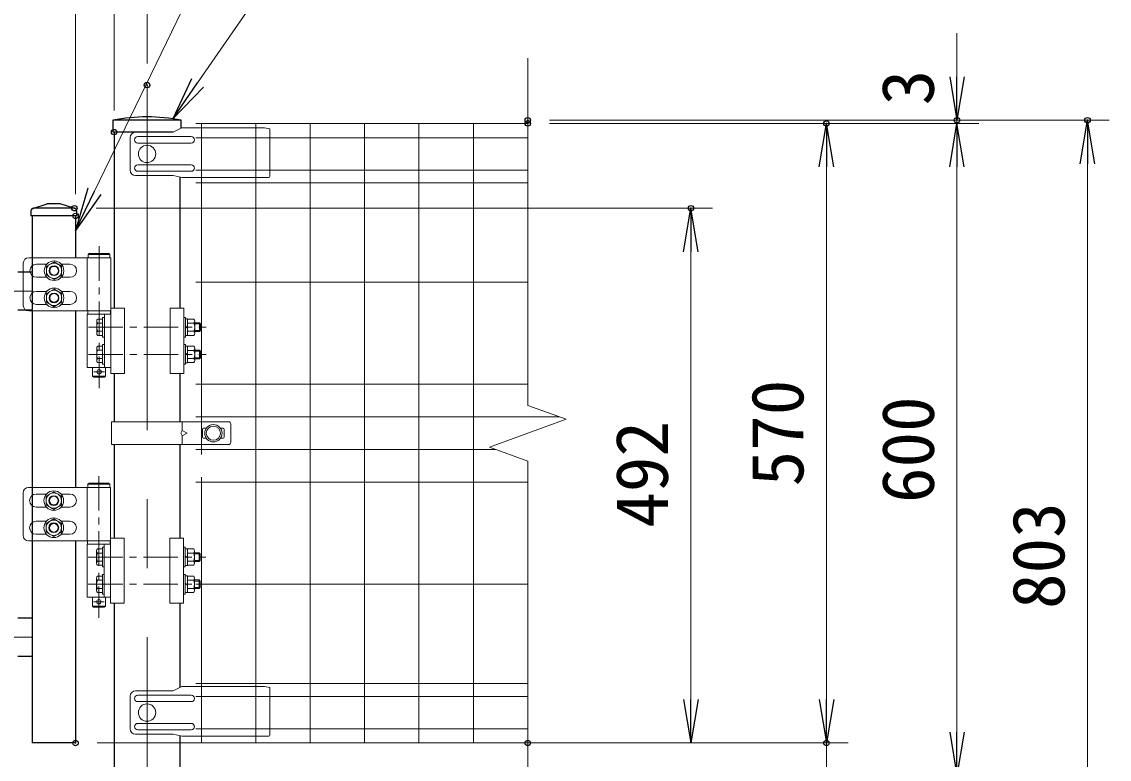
# Model space of a CAD drawing. Units: millimetres, scale not verified. Extents: x -4200 to 4200, y -2970 to 2970.
# Drawn here: x -1742 to -742, y 62 to 741 of the extents above; entities that cross this region are included whole.
import ezdxf
from ezdxf.enums import TextEntityAlignment as Align

# ---------------------------------------------------------------- set-up
doc = ezdxf.new("R2010")
doc.units = ezdxf.units.MM
doc.header["$LTSCALE"] = 10
doc.header["$PDMODE"] = 32
doc.header["$PDSIZE"] = 5
doc.linetypes.add('USER1', pattern=[50.8, 31.75, -6.35, 6.35, -6.35])
for name, color, linetype, lineweight in [('0-1_D-STR-DIM', 7, 'Continuous', 13), ('0-3_Defpoints', 6, 'Continuous', 25), ('0-5_D-STR1', 1, 'Continuous', 25), ('0-6_D-BMK', 2, 'USER1', 13), ('0-7_D-STR-TXT', 7, 'Continuous', 13), ('0-8_D-STR3', 3, 'Continuous', 13), ('0-B_D-STR2', 7, 'Continuous', 13)]:
    doc.layers.add(name, color=color, linetype=linetype, lineweight=lineweight)
doc.layers.add('0-2_0', color=7, linetype='Continuous')
doc.styles.add('ＭＳ ゴシック', font='')
doc.styles.get('ＭＳ ゴシック').set_extended_font_data('MS Gothic')

# ---------------------------------------------------------------- blocks, each defined once
blk = doc.blocks.new('_Open')
at = {"layer": '0-2_0'}
blk.add_line((-10, 1.667), (0, 0), dxfattribs=at)
blk.add_lwpolyline([(-10, -1.667), (0, 0), (-10, 0)], dxfattribs=at)
blk = doc.blocks.new('U7')
at = {"layer": '0-5_D-STR1'}
for p, q in [((8896.9, 5218.9), (9030, 5260)), ((9279.6, 5220), (8904, 5220)), ((9150, 5260), (9030, 5260)), ((9283.1, 5218.9), (9150, 5260)), ((8880, 5196), (8880, 5150)), ((9300, 5150), (8880, 5150)), ((8890, 5150), (8890, 300)), ((9290, 5150), (9290, 4765)), ((9300, 5196), (9300, 5150)), ((8890, 4632.5), (8760, 4632.5)), ((8890, 4282.5), (8760, 4282.5)), ((9290, 4275), (9290, 2650)), ((9290, 2160), (9290, 300)), ((8890, 1447), (8760, 1447)), ((8890, 1097), (8760, 1097)), ((9290, 300), (8890, 300))]:
    blk.add_line(p, q, dxfattribs=at)
for centre, start, end in [((8904, 5196), 90, 180), ((9276, 5196), 0, 72.84994)]:
    blk.add_arc(centre, 24, start, end, dxfattribs=at)
at = {"layer": '0-6_D-BMK'}
for p, q in [((9506.9, 4870.3), (9506.9, 3565.6)), ((450, 4457.5), (8890, 4457.5)), ((9408.9, 4125), (10490.9, 4125)), ((9408.9, 3875), (10490.9, 3875)), ((9556.9, 3715), (9456.9, 3715)), ((9504.5, 2755.3), (9504.5, 1450.6)), ((9406.5, 2010), (10488.5, 2010)), ((9406.5, 1760), (10488.5, 1760)), ((9554.5, 1600), (9454.5, 1600)), ((450, 1272), (8890, 1272))]:
    blk.add_line(p, q, dxfattribs=at)
at = {"layer": '0-8_D-STR3'}
for p, q in [((9416.9, 4805), (9406.9, 4795)), ((9596.9, 4805), (9416.9, 4805)), ((9596.9, 4805), (9606.9, 4795)), ((8809.8, 4715), (8809.8, 4325)), ((9398.4, 4765), (8859.8, 4765)), ((9025.3, 4705), (8929.8, 4705)), ((9159.5, 4705), (9239.8, 4705)), ((9615.4, 4765), (9272.4, 4765)), ((9398.4, 4275), (9398.4, 4765)), ((9615.4, 4765), (9398.4, 4765)), ((9606.9, 4795), (9406.9, 4795)), ((9406.9, 4765), (9406.9, 4795)), ((9606.9, 4765), (9406.9, 4765)), ((9606.9, 4765), (9606.9, 4795)), ((9615.4, 4765), (9615.4, 3700)), ((9025.3, 4585), (8929.8, 4585)), ((9159.5, 4585), (9239.8, 4585)), ((9025.3, 4455), (8929.8, 4455)), ((9159.5, 4455), (9239.8, 4455)), ((9025.3, 4335), (8929.8, 4335)), ((9159.5, 4335), (9239.8, 4335)), ((9615.4, 4300), (9740.4, 4300)), ((9740.4, 4300), (9740.4, 3700)), ((10159.6, 4300), (10159.6, 3700)), ((10284.6, 4300), (10159.6, 4300)), ((10284.6, 4300), (10284.6, 3700)), ((9398.4, 4275), (8859.8, 4275)), ((9615.4, 4275), (9398.4, 4275)), ((9615.4, 4275), (9398.4, 4275)), ((9398.4, 3755), (9398.4, 4245)), ((9398.4, 4245), (9615.4, 4245)), ((9401.9, 4245), (9401.9, 4275)), ((9401.9, 4275), (9611.9, 4275)), ((9611.9, 4245), (9401.9, 4245)), ((9495.2, 4200), (9539.4, 4200)), ((9539.4, 4035), (9539.4, 4215)), ((9539.4, 4200), (9539.4, 4050)), ((9555.4, 3755), (9555.4, 4245)), ((9611.9, 4245), (9611.9, 4275)), ((10284.6, 4215), (10300.6, 4215)), ((10284.6, 4035), (10284.6, 4215)), ((10300.6, 4215), (10300.6, 4035)), ((10300.6, 4202), (10300.6, 4048)), ((10320.6, 4200), (10378.6, 4200)), ((10320.6, 4200), (10320.6, 4050)), ((9484.4, 4181.3), (9484.4, 4068.7)), ((9495.2, 4162.6), (9539.4, 4162.6)), ((10300.6, 4135.7), (10320.6, 4124.1)), ((10300.6, 4128.8), (10320.6, 4117.2)), ((10320.6, 4162.5), (10378.6, 4162.5)), ((10385.6, 4182.8), (10385.6, 4067.3)), ((10385.6, 4165), (10429.4, 4165)), ((10429.4, 4165), (10439.4, 4155)), ((9495.2, 4087.4), (9539.4, 4087.4)), ((9495.2, 4050), (9539.4, 4050)), ((9539.4, 4035), (9555.4, 4035)), ((10284.6, 4035), (10300.6, 4035)), ((10300.6, 4048), (10320.6, 4048)), ((10320.6, 4087.5), (10378.6, 4087.5)), ((10320.6, 4050), (10378.6, 4050)), ((10385.6, 4095), (10439.4, 4095)), ((10385.6, 4085), (10429.4, 4085)), ((9484.4, 3931.3), (9484.4, 3818.7)), ((9495.2, 3950), (9539.4, 3950)), ((9495.2, 3912.6), (9539.4, 3912.6)), ((9539.4, 3785), (9539.4, 3965)), ((9539.4, 3950), (9539.4, 3800)), ((10284.6, 3965), (10300.6, 3965)), ((10284.6, 3785), (10284.6, 3965)), ((10300.6, 3965), (10300.6, 3785)), ((10300.6, 3952), (10300.6, 3798)), ((10320.6, 3950), (10378.6, 3950)), ((10320.6, 3950), (10320.6, 3800)), ((10320.6, 3912.5), (10378.6, 3912.5)), ((10385.6, 3932.8), (10385.6, 3817.3)), ((10385.6, 3915), (10429.4, 3915)), ((10429.4, 3915), (10439.4, 3905)), ((9495.2, 3837.4), (9539.4, 3837.4)), ((9495.2, 3800), (9539.4, 3800)), ((10300.6, 3885.7), (10320.6, 3874.1)), ((10300.6, 3878.8), (10320.6, 3867.2)), ((10320.6, 3837.5), (10378.6, 3837.5)), ((10320.6, 3800), (10378.6, 3800)), ((10385.6, 3845), (10439.4, 3845)), ((10385.6, 3835), (10429.4, 3835)), ((9615.4, 3755), (9398.4, 3755)), ((9446.9, 3755), (9446.9, 3675)), ((9539.4, 3785), (9555.4, 3785)), ((9566.9, 3755), (9566.9, 3675)), ((9615.4, 3700), (9740.4, 3700)), ((10284.6, 3700), (10159.6, 3700)), ((10284.6, 3785), (10300.6, 3785)), ((10300.6, 3798), (10320.6, 3798)), ((9446.9, 3675), (9456.9, 3665)), ((9446.9, 3675), (9566.9, 3675)), ((9456.9, 3665), (9556.9, 3665)), ((9556.9, 3665), (9566.9, 3675)), ((8807.4, 2600), (8807.4, 2210)), ((9396, 2650), (8857.4, 2650)), ((9613, 2650), (9270, 2650)), ((9396, 2160), (9396, 2650)), ((9613, 2650), (9396, 2650)), ((9414.5, 2690), (9404.5, 2680)), ((9604.5, 2680), (9404.5, 2680)), ((9404.5, 2650), (9404.5, 2680)), ((9604.5, 2650), (9404.5, 2650)), ((9594.5, 2690), (9414.5, 2690)), ((9594.5, 2690), (9604.5, 2680)), ((9604.5, 2650), (9604.5, 2680)), ((9613, 2650), (9613, 1585)), ((9022.9, 2590), (8927.4, 2590)), ((9157.1, 2590), (9237.4, 2590)), ((9022.9, 2470), (8927.4, 2470)), ((9157.1, 2470), (9237.4, 2470)), ((9022.9, 2340), (8927.4, 2340)), ((9157.1, 2340), (9237.4, 2340)), ((9022.9, 2220), (8927.4, 2220)), ((9157.1, 2220), (9237.4, 2220)), ((9396, 2160), (8857.4, 2160)), ((9613, 2160), (9396, 2160)), ((9613, 2160), (9396, 2160)), ((9396, 1640), (9396, 2130)), ((9396, 2130), (9613, 2130)), ((9399.5, 2130), (9399.5, 2160)), ((9399.5, 2160), (9609.5, 2160)), ((9609.5, 2130), (9399.5, 2130)), ((9537, 1920), (9537, 2100)), ((9553, 1640), (9553, 2130)), ((9609.5, 2130), (9609.5, 2160)), ((9613, 2185), (9738, 2185)), ((9738, 2185), (9738, 1585)), ((10157.2, 2185), (10157.2, 1585)), ((10282.2, 2185), (10157.2, 2185)), ((10282.2, 2185), (10282.2, 1585)), ((10282.2, 2100), (10298.2, 2100)), ((10282.2, 1920), (10282.2, 2100)), ((10298.2, 2100), (10298.2, 1920)), ((9482, 2066.3), (9482, 1953.7)), ((9492.8, 2085), (9537, 2085)), ((9492.8, 2047.6), (9537, 2047.6)), ((9537, 2085), (9537, 1935)), ((10298.2, 2087), (10298.2, 1933)), ((10298.2, 2020.7), (10318.2, 2009.1)), ((10298.2, 2013.8), (10318.2, 2002.2)), ((10318.2, 2085), (10376.2, 2085)), ((10318.2, 2085), (10318.2, 1935)), ((10318.2, 2047.5), (10376.2, 2047.5)), ((10383.2, 2067.8), (10383.2, 1952.3)), ((10383.2, 2050), (10427, 2050)), ((10427, 2050), (10437, 2040)), ((9492.8, 1972.4), (9537, 1972.4)), ((9492.8, 1935), (9537, 1935)), ((9537, 1920), (9553, 1920)), ((10282.2, 1920), (10298.2, 1920)), ((10298.2, 1933), (10318.2, 1933)), ((10318.2, 1972.5), (10376.2, 1972.5)), ((10318.2, 1935), (10376.2, 1935)), ((10383.2, 1980), (10437, 1980)), ((10383.2, 1970), (10427, 1970)), ((9482, 1816.3), (9482, 1703.7)), ((9492.8, 1835), (9537, 1835)), ((9537, 1670), (9537, 1850)), ((9537, 1835), (9537, 1685)), ((10282.2, 1850), (10298.2, 1850)), ((10282.2, 1670), (10282.2, 1850)), ((10298.2, 1850), (10298.2, 1670)), ((10298.2, 1837), (10298.2, 1683)), ((10318.2, 1835), (10376.2, 1835)), ((10318.2, 1835), (10318.2, 1685)), ((10383.2, 1817.8), (10383.2, 1702.3)), ((10383.2, 1800), (10427, 1800)), ((10427, 1800), (10437, 1790)), ((9492.8, 1797.6), (9537, 1797.6)), ((9492.8, 1722.4), (9537, 1722.4)), ((10298.2, 1770.7), (10318.2, 1759.1)), ((10298.2, 1763.8), (10318.2, 1752.2)), ((10318.2, 1797.5), (10376.2, 1797.5)), ((10318.2, 1722.5), (10376.2, 1722.5)), ((10383.2, 1730), (10437, 1730)), ((10383.2, 1720), (10427, 1720)), ((9613, 1640), (9396, 1640)), ((9444.5, 1640), (9444.5, 1560)), ((9492.8, 1685), (9537, 1685)), ((9537, 1670), (9553, 1670)), ((9564.5, 1640), (9564.5, 1560)), ((10282.2, 1670), (10298.2, 1670)), ((10298.2, 1683), (10318.2, 1683)), ((10318.2, 1685), (10376.2, 1685)), ((9444.5, 1560), (9454.5, 1550)), ((9444.5, 1560), (9564.5, 1560)), ((9454.5, 1550), (9554.5, 1550)), ((9554.5, 1550), (9564.5, 1560)), ((9613, 1585), (9738, 1585)), ((10282.2, 1585), (10157.2, 1585))]:
    blk.add_line(p, q, dxfattribs=at)
for points in [[(9092.4, 4726), (9022.2, 4685.5), (9022.2, 4604.5), (9092.4, 4564), (9162.5, 4604.5), (9162.5, 4685.5)], [(9092.4, 4476), (9022.2, 4435.5), (9022.2, 4354.5), (9092.4, 4314), (9162.5, 4354.5), (9162.5, 4435.5)], [(9090, 2611), (9019.8, 2570.5), (9019.8, 2489.5), (9090, 2449), (9160.1, 2489.5), (9160.1, 2570.5)], [(9090, 2361), (9019.8, 2320.5), (9019.8, 2239.5), (9090, 2199), (9160.1, 2239.5), (9160.1, 2320.5)]]:
    blk.add_lwpolyline(points, close=True, dxfattribs=at)
for points in [[(9539.4, 4215), (9555.4, 4215), (9555.4, 4035)], [(10300.6, 4202), (10320.6, 4202), (10320.6, 4048)], [(10385.6, 4155), (10439.4, 4155), (10439.4, 4095)], [(10429.4, 4165), (10429.4, 4085), (10439.4, 4095)], [(9539.4, 3965), (9555.4, 3965), (9555.4, 3785)], [(10300.6, 3952), (10320.6, 3952), (10320.6, 3798)], [(10385.6, 3905), (10439.4, 3905), (10439.4, 3845)], [(10429.4, 3915), (10429.4, 3835), (10439.4, 3845)], [(9537, 2100), (9553, 2100), (9553, 1920)], [(10298.2, 2087), (10318.2, 2087), (10318.2, 1933)], [(10383.2, 2040), (10437, 2040), (10437, 1980)], [(10427, 2050), (10427, 1970), (10437, 1980)], [(9537, 1850), (9553, 1850), (9553, 1670)], [(10298.2, 1837), (10318.2, 1837), (10318.2, 1683)], [(10427, 1800), (10427, 1720), (10437, 1730)], [(10383.2, 1790), (10437, 1790), (10437, 1730)]]:
    blk.add_lwpolyline(points, dxfattribs=at)
for centre, radius in [((9092.4, 4645), 90), ((9092.4, 4645), 90), ((9092.4, 4645), 70.3), ((9092.4, 4645), 45), ((9092.4, 4645), 40), ((9092.4, 4645), 40), ((9092.4, 4395), 90), ((9092.4, 4395), 90), ((9092.4, 4395), 70.3), ((9092.4, 4395), 45), ((9092.4, 4395), 40), ((9092.4, 4395), 40), ((9506.9, 3715), 20), ((9090, 2530), 90), ((9090, 2530), 90), ((9090, 2530), 70.3), ((9090, 2530), 45), ((9090, 2530), 40), ((9090, 2530), 40), ((9090, 2280), 90), ((9090, 2280), 90), ((9090, 2280), 70.3), ((9090, 2280), 45), ((9090, 2280), 40), ((9090, 2280), 40), ((9504.5, 1600), 20)]:
    blk.add_circle(centre, radius, dxfattribs=at)
for centre, radius, start, end in [((8859.8, 4715), 50, 90, 180), ((8929.8, 4645), 60, 90, 270), ((9239.8, 4645), 60, 270, 90), ((8929.8, 4395), 60, 90, 270), ((9239.8, 4395), 60, 270, 90), ((8859.8, 4325), 50, 180, 270), ((9506, 4181.3), 21.6, 120, 240), ((10357.2, 4181.2), 28.5, 318.83491, 41.16509), ((9555.2, 4125), 70.8, 147.93138, 212.06862), ((10281.7, 4125), 104, 338.85295, 21.14705), ((9506, 4068.7), 21.6, 120, 240), ((10357.1, 4068.7), 28.5, 318.86505, 41.13495), ((9506, 3931.3), 21.6, 120, 240), ((9555.2, 3875), 70.8, 147.93138, 212.06862), ((10357.2, 3931.2), 28.5, 318.83491, 41.16509), ((10281.7, 3875), 104, 338.85295, 21.14705), ((9506, 3818.7), 21.6, 120, 240), ((10357.1, 3818.7), 28.5, 318.86505, 41.13495), ((8857.4, 2600), 50, 90, 180), ((8927.4, 2530), 60, 90, 270), ((9237.4, 2530), 60, 270, 90), ((8927.4, 2280), 60, 90, 270), ((9237.4, 2280), 60, 270, 90), ((8857.4, 2210), 50, 180, 270), ((9503.6, 2066.3), 21.6, 120, 240), ((9552.8, 2010), 70.8, 147.93138, 212.06862), ((10354.8, 2066.2), 28.5, 318.83491, 41.16509), ((10279.3, 2010), 104, 338.85295, 21.14705), ((9503.6, 1953.7), 21.6, 120, 240), ((10354.7, 1953.7), 28.5, 318.86505, 41.13495), ((9503.6, 1816.3), 21.6, 120, 240), ((10354.8, 1816.2), 28.5, 318.83491, 41.16509), ((9552.8, 1760), 70.8, 147.93138, 212.06862), ((9503.6, 1703.7), 21.6, 120, 240), ((10279.3, 1760), 104, 338.85295, 21.14705), ((10354.7, 1703.7), 28.5, 318.86505, 41.13495)]:
    blk.add_arc(centre, radius, start, end, dxfattribs=at)

msp = doc.modelspace()

# ---------------------------------------------------------------- linework, layer by layer
at = {"layer": '0-1_D-STR-DIM'}
for p, q in [((-1626.49, 702.46), (-1626.49, 1122.2)), ((-1692.24, 582.22), (-1692.24, 1008.46)), ((-1692.24, 582.22), (-1692.24, 1008.46)), ((-1656.74, 659.22), (-1656.74, 1008.46)), ((-881.88, 690.22), (-881.88, 730.22)), ((-1256.49, 650.22), (-861.88, 650.22)), ((-1256.49, 650.22), (-741.88, 650.22)), ((-881.88, 647.22), (-881.88, 650.22)), ((-1256.49, 647.22), (-981.88, 647.22)), ((-1256.49, 647.22), (-861.88, 647.22)), ((-1256.49, 647.22), (-861.88, 647.22)), ((-761.88, -112.78), (-761.88, 610.22)), ((-1001.88, 117.22), (-1001.88, 607.22)), ((-881.88, 607.22), (-881.88, 87.22)), ((-881.88, 607.22), (-881.88, 567.22)), ((-1673.28, 569.22), (-1106.49, 569.22)), ((-1126.49, 117.22), (-1126.49, 529.22)), ((-1001.88, 117.22), (-1001.88, 157.22)), ((-1672.24, 77.22), (-1106.49, 77.22)), ((-1256.49, 77.22), (-981.88, 77.22)), ((-1256.49, 77.22), (-981.88, 77.22)), ((-1001.88, 47.22), (-1001.88, 77.22))]:
    msp.add_line(p, q, dxfattribs=at)
at = {"layer": '0-3_Defpoints'}
for p in [(-1626.49, 682.46), (-1276.49, 650.22), (-881.88, 650.22), (-761.88, 650.22), (-1656.74, 639.22), (-1276.49, 647.22), (-1001.88, 647.22), (-1693.28, 569.22), (-1126.49, 569.22), (-1692.24, 562.22), (-1692.24, 77.22), (-1276.49, 77.22), (-1001.88, 77.22)]:
    msp.add_point(p, dxfattribs=at)
at = {"layer": '0-5_D-STR1'}
for p, q in [((-1595.04, 650.22), (-1657.94, 650.22)), ((-1657.94, 650.22), (-1657.94, 639.22)), ((-1595.04, 650.22), (-1657.94, 650.22)), ((-1657.94, 650.22), (-1657.94, 639.22)), ((-1595.04, 642.89), (-1595.04, 650.22)), ((-1595.04, 642.89), (-1595.04, 650.22)), ((-1602.51, 639.22), (-1657.94, 639.22)), ((-1602.51, 639.22), (-1657.94, 639.22)), ((-1656.74, 639.22), (-1656.74, 477.22)), ((-1596.24, 597.84), (-1596.24, 477.22)), ((-1656.74, 417.22), (-1656.74, 372.72)), ((-1596.24, 417.22), (-1596.24, 372.72)), ((-1656.74, 351.72), (-1656.74, 265.72)), ((-1596.24, 351.72), (-1596.24, 265.72)), ((-1656.74, 205.72), (-1656.74, -152.78)), ((-1596.24, 205.72), (-1596.24, 128.3)), ((-1596.24, 83.84), (-1596.24, -152.78))]:
    msp.add_line(p, q, dxfattribs=at)
msp.add_arc((-1626.49, 490.79), 162.5, 78.84081, 101.15919, dxfattribs=at)
msp.add_arc((-1626.49, 490.79), 162.5, 78.84081, 101.15919, dxfattribs=at)
at = {"layer": '0-6_D-BMK'}
msp.add_line((-1626.49, 682.46), (-1626.49, -163.36), dxfattribs=at)
at = {"layer": '0-7_D-STR-TXT'}
for points in [[(-960.23, 897.33), (-1523.76, 897.33), (-1674.83, 584.88)], [(-1005.93, 803.01), (-1498.42, 803.01), (-1580.07, 684.49)]]:
    msp.add_lwpolyline(points, dxfattribs=at)
at = {"layer": '0-8_D-STR3'}
for p, q in [((-1594.36, 643.22), (-1602.51, 639.22)), ((-1518.49, 643.22), (-1594.36, 643.22)), ((-1518.49, 643.22), (-1513.49, 642.22)), ((-1513.49, 642.22), (-1513.49, 598.4)), ((-1641.98, 634.22), (-1641.98, 604.22)), ((-1602.51, 639.22), (-1636.98, 639.22)), ((-1585.9, 635.22), (-1634.9, 635.22)), ((-1585.9, 629.22), (-1634.9, 629.22)), ((-1585.9, 609.22), (-1634.9, 609.22)), ((-1585.9, 603.22), (-1634.9, 603.22)), ((-1602.51, 599.22), (-1636.98, 599.22)), ((-1602.51, 599.22), (-1594.28, 597.4)), ((-1594.28, 597.4), (-1514.49, 597.4)), ((-1659.04, 372.72), (-1551.49, 372.72)), ((-1659.04, 372.72), (-1659.04, 351.72)), ((-1594.34, 372.72), (-1594.34, 364.72)), ((-1549.49, 370.72), (-1549.49, 353.72)), ((-1575.49, 365.72), (-1575.49, 358.72)), ((-1574.49, 366.72), (-1572.11, 366.72)), ((-1558.88, 366.72), (-1556.49, 366.72)), ((-1555.49, 365.72), (-1555.49, 358.72)), ((-1659.04, 351.72), (-1551.49, 351.72)), ((-1594.34, 359.72), (-1594.34, 351.72)), ((-1574.49, 357.72), (-1572.11, 357.72)), ((-1558.88, 357.72), (-1556.49, 357.72)), ((-1641.98, 120.22), (-1641.98, 90.22)), ((-1602.51, 125.22), (-1636.98, 125.22)), ((-1585.9, 121.22), (-1634.9, 121.22)), ((-1594.36, 129.22), (-1602.51, 125.22)), ((-1518.49, 129.22), (-1594.36, 129.22)), ((-1518.49, 129.22), (-1513.49, 128.22)), ((-1513.49, 128.22), (-1513.49, 84.4)), ((-1585.9, 115.22), (-1634.9, 115.22)), ((-1585.9, 95.22), (-1634.9, 95.22)), ((-1602.51, 85.22), (-1636.98, 85.22)), ((-1585.9, 89.22), (-1634.9, 89.22)), ((-1602.51, 85.22), (-1594.28, 83.4)), ((-1594.28, 83.4), (-1514.49, 83.4))]:
    msp.add_line(p, q, dxfattribs=at)
msp.add_lwpolyline([(-1589.75, 362.22), (-1594.34, 364.72), (-1595.31, 362.22), (-1594.34, 359.72)], close=True, dxfattribs=at)
for centre, radius in [((-1626.49, 619.22), 8), ((-1565.49, 362.22), 8), ((-1565.49, 362.22), 6.5), ((-1626.49, 105.22), 8)]:
    msp.add_circle(centre, radius, dxfattribs=at)
for centre, radius, start, end in [((-1636.98, 634.22), 5, 90, 180), ((-1634.9, 632.22), 3, 90, 270), ((-1585.9, 632.22), 3, 270, 90), ((-1636.98, 604.22), 5, 180, 270), ((-1634.9, 606.22), 3, 90, 270), ((-1585.9, 606.22), 3, 270, 90), ((-1514.49, 598.4), 1, 270, 0), ((-1551.49, 370.72), 2, 0, 90), ((-1574.49, 365.72), 1, 90, 180), ((-1556.49, 365.72), 1, 0, 90), ((-1574.49, 358.72), 1, 180, 270), ((-1556.49, 358.72), 1, 270, 0), ((-1551.49, 353.72), 2, 270, 0), ((-1636.98, 120.22), 5, 90, 180), ((-1634.9, 118.22), 3, 90, 270), ((-1585.9, 118.22), 3, 270, 90), ((-1636.98, 90.22), 5, 180, 270), ((-1634.9, 92.22), 3, 90, 270), ((-1585.9, 92.22), 3, 270, 90), ((-1514.49, 84.4), 1, 270, 0)]:
    msp.add_arc(centre, radius, start, end, dxfattribs=at)
at = {"layer": '0-B_D-STR2'}
for p, q in [((-1276.49, 647.22), (-1581.49, 647.22)), ((-1576.49, 647.22), (-1576.49, 342.72)), ((-1526.49, 647.22), (-1526.49, 77.22)), ((-1476.49, 647.22), (-1476.49, 77.22)), ((-1426.49, 647.22), (-1426.49, 77.22)), ((-1376.49, 647.22), (-1376.49, 77.22)), ((-1326.49, 647.22), (-1326.49, 77.22)), ((-1276.49, 634.12), (-1581.49, 634.12)), ((-1276.49, 604.32), (-1581.49, 604.32)), ((-1276.49, 592.46), (-1581.49, 592.46)), ((-1276.49, 501.22), (-1581.49, 501.22)), ((-1276.49, 407.22), (-1581.49, 407.22)), ((-1247.23, 377.22), (-1581.49, 377.22)), ((-1305.76, 347.22), (-1581.49, 347.22)), ((-1576.49, 321.72), (-1576.49, 77.22)), ((-1276.49, 317.22), (-1581.49, 317.22)), ((-1276.49, 223.22), (-1581.49, 223.22)), ((-1276.49, 131.98), (-1581.49, 131.98)), ((-1276.49, 120.12), (-1581.49, 120.12)), ((-1276.49, 90.32), (-1581.49, 90.32)), ((-1276.49, 77.22), (-1581.49, 77.22))]:
    msp.add_line(p, q, dxfattribs=at)
msp.add_lwpolyline([(-1276.49, -87.78), (-1276.49, 336.57), (-1311.73, 349.39), (-1241.25, 375.05), (-1276.49, 387.87), (-1276.49, 707.22)], dxfattribs=at)

# ---------------------------------------------------------------- block references
at = {"layer": '0-1_D-STR-DIM', "xscale": 4, "yscale": 4}
for p, rotation in [((-881.88, 650.22), 270), ((-761.88, 650.22), 90), ((-1001.88, 647.22), 90), ((-881.88, 647.22), 90), ((-881.88, 647.22), 90), ((-1126.49, 569.22), 90), ((-1126.49, 77.22), 270), ((-1001.88, 77.22), 270), ((-1001.88, 77.22), 270), ((-881.88, 47.22), 270)]:
    msp.add_blockref('_Open', p, dxfattribs=dict(at, rotation=rotation))
at = {"layer": '0-1_D-STR-DIM', "xscale": 0.1, "yscale": 0.1}
msp.add_blockref('U7', (-2621.24, 47.22), dxfattribs=at)
at = {"layer": '0-7_D-STR-TXT', "xscale": 4, "yscale": 4}
for p, rotation in [((-1602.76, 651.55), 235.43678), ((-1692.24, 548.87), 244.19585)]:
    msp.add_blockref('_Open', p, dxfattribs=dict(at, rotation=rotation))

# ---------------------------------------------------------------- texts
at = {"layer": '0-1_D-STR-DIM', "style": 'ＭＳ ゴシック'}
for s, p in [('3', (-888.74, 663.89)), ('570', (-1008.63, 313.34)), ('600', (-888.63, 297.97)), ('492', (-1133.24, 275.24)), ('803', (-768.63, 200.49))]:
    msp.add_text(s, height=48.09, rotation=90, dxfattribs=at).set_placement(p, align=Align.BOTTOM_LEFT)

doc.saveas('drawing.dxf')
